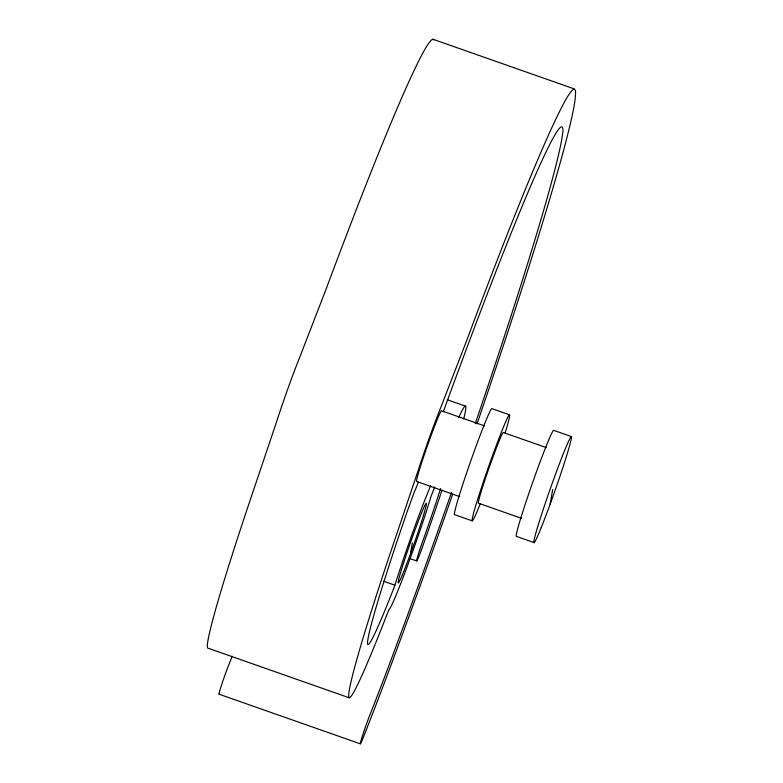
<?xml version="1.0" encoding="UTF-8"?>
<svg xmlns="http://www.w3.org/2000/svg" width="783" height="783" viewBox="0 0 783 783"><rect width="100%" height="100%" fill="white"/><g stroke="black" fill="none" stroke-linecap="round" stroke-linejoin="round"><path stroke-width="1.17" d="M410.468 553.826L412.347 542.942M550.165 504.076L552.681 489.561M418.376 482.23A56.21 2.535 -70.6 0 1 414.129 492.458L407.091 511.828A159.252 7.174 -70.6 0 0 367.961 639.055A159.252 7.174 -70.6 0 0 393.957 587.857L398.107 575.192A70.255 3.171 -70.6 0 1 430.64 485.871M432.676 39.15L573.949 88.792M509.508 414.814L491.851 408.609A56.21 2.535 -70.6 0 0 470.818 460.815A56.21 2.535 -70.6 0 0 454.58 514.666L472.237 520.871M571.306 436.532L553.65 430.327A56.21 2.535 -70.6 0 0 532.626 482.524A56.21 2.535 -70.6 0 0 516.389 536.384L534.045 542.59M447.25 399.731L465.631 406.191M484.501 425.883L441.495 410.772A37.467 1.693 -70.6 0 0 427.469 445.576A37.467 1.693 -70.6 0 0 416.644 481.476L459.66 496.588M546.309 447.602L503.293 432.49A37.467 1.693 -70.6 0 0 489.277 467.294A37.467 1.693 -70.6 0 0 478.452 503.195L521.468 518.307M409.803 558.533L416.693 560.951M383.474 581.211L394.965 585.244M349.287 697.81L208.024 648.167A215.462 9.709 -70.6 0 1 252.087 494.455L276.409 422.291A56.21 2.535 -70.6 0 1 299.282 358.408L325.385 290.992A434.457 19.585 -70.6 0 1 433.831 39.923M219.103 694.208L360.366 743.85M443.276 411.868A391.588 17.657 -70.6 0 1 562.977 130.252A399.164 17.989 -70.6 0 1 475.301 423.466M458.779 417.3A136.516 6.156 -70.6 0 1 463.702 418.993M441.974 490.275A136.516 6.156 -70.6 0 1 422.066 548.12A18.733 0.842 -70.6 0 1 416.703 560.276A18.733 0.842 -70.6 0 1 423.74 538.43A81.941 3.69 -70.6 0 0 440.604 488.553M451.527 492.399A399.164 17.989 -70.6 0 1 393.115 654.275A228.225 10.287 -70.6 0 1 369.987 714.693A18.068 0.812 -70.6 0 0 361.531 738.8A18.068 0.812 -70.6 0 0 362.705 738.907A265.31 11.96 -70.6 0 0 391.441 663.955A434.457 19.585 -70.6 0 0 452.731 494.161M477.004 423.926A434.457 19.585 -70.6 0 0 575.358 96.886L575.574 92.267A434.457 19.585 -70.6 0 0 466.648 340.625L440.555 408.041A56.21 2.535 -70.6 0 0 417.682 471.924L393.35 544.087A215.462 9.709 -70.6 0 0 348.866 693.288A215.462 9.709 -70.6 0 0 384.512 620.792L389.053 609.223A70.255 3.171 -70.6 0 0 406.201 569.261A70.255 3.171 -70.6 0 0 430.934 496.794A81.941 3.69 -70.6 0 1 434.692 486.909M219.524 693.65A18.068 0.812 -70.6 0 1 221.364 685.624A18.068 0.812 -70.6 0 1 228.714 665.051A228.225 10.287 -70.6 0 0 232.179 656.262M480.185 503.949A56.21 2.535 -70.6 0 1 475.81 505.407A56.21 2.535 -70.6 0 1 502.608 429.123A56.21 2.535 -70.6 0 1 505.123 432.96M403.734 571.502A42.155 1.899 -70.6 0 0 426.314 504.683A42.155 1.899 -70.6 0 0 406.994 552.632A42.155 1.899 -70.6 0 0 403.734 571.502M541.2 527.634A56.21 2.535 -70.6 0 0 571.296 438.549A56.21 2.535 -70.6 0 0 545.545 502.49A56.21 2.535 -70.6 0 0 541.2 527.634"/></g></svg>
